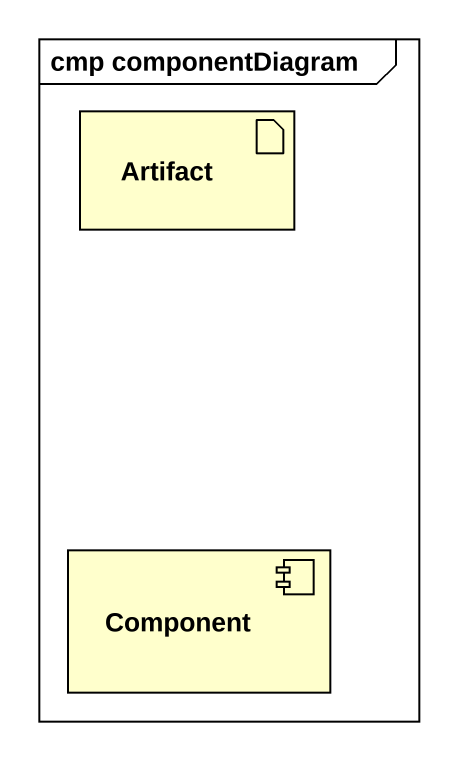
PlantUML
@startuml
mainframe cmp componentDiagram
artifact "Artifact" as Artifact_
component "Component" as Component_
@enduml
